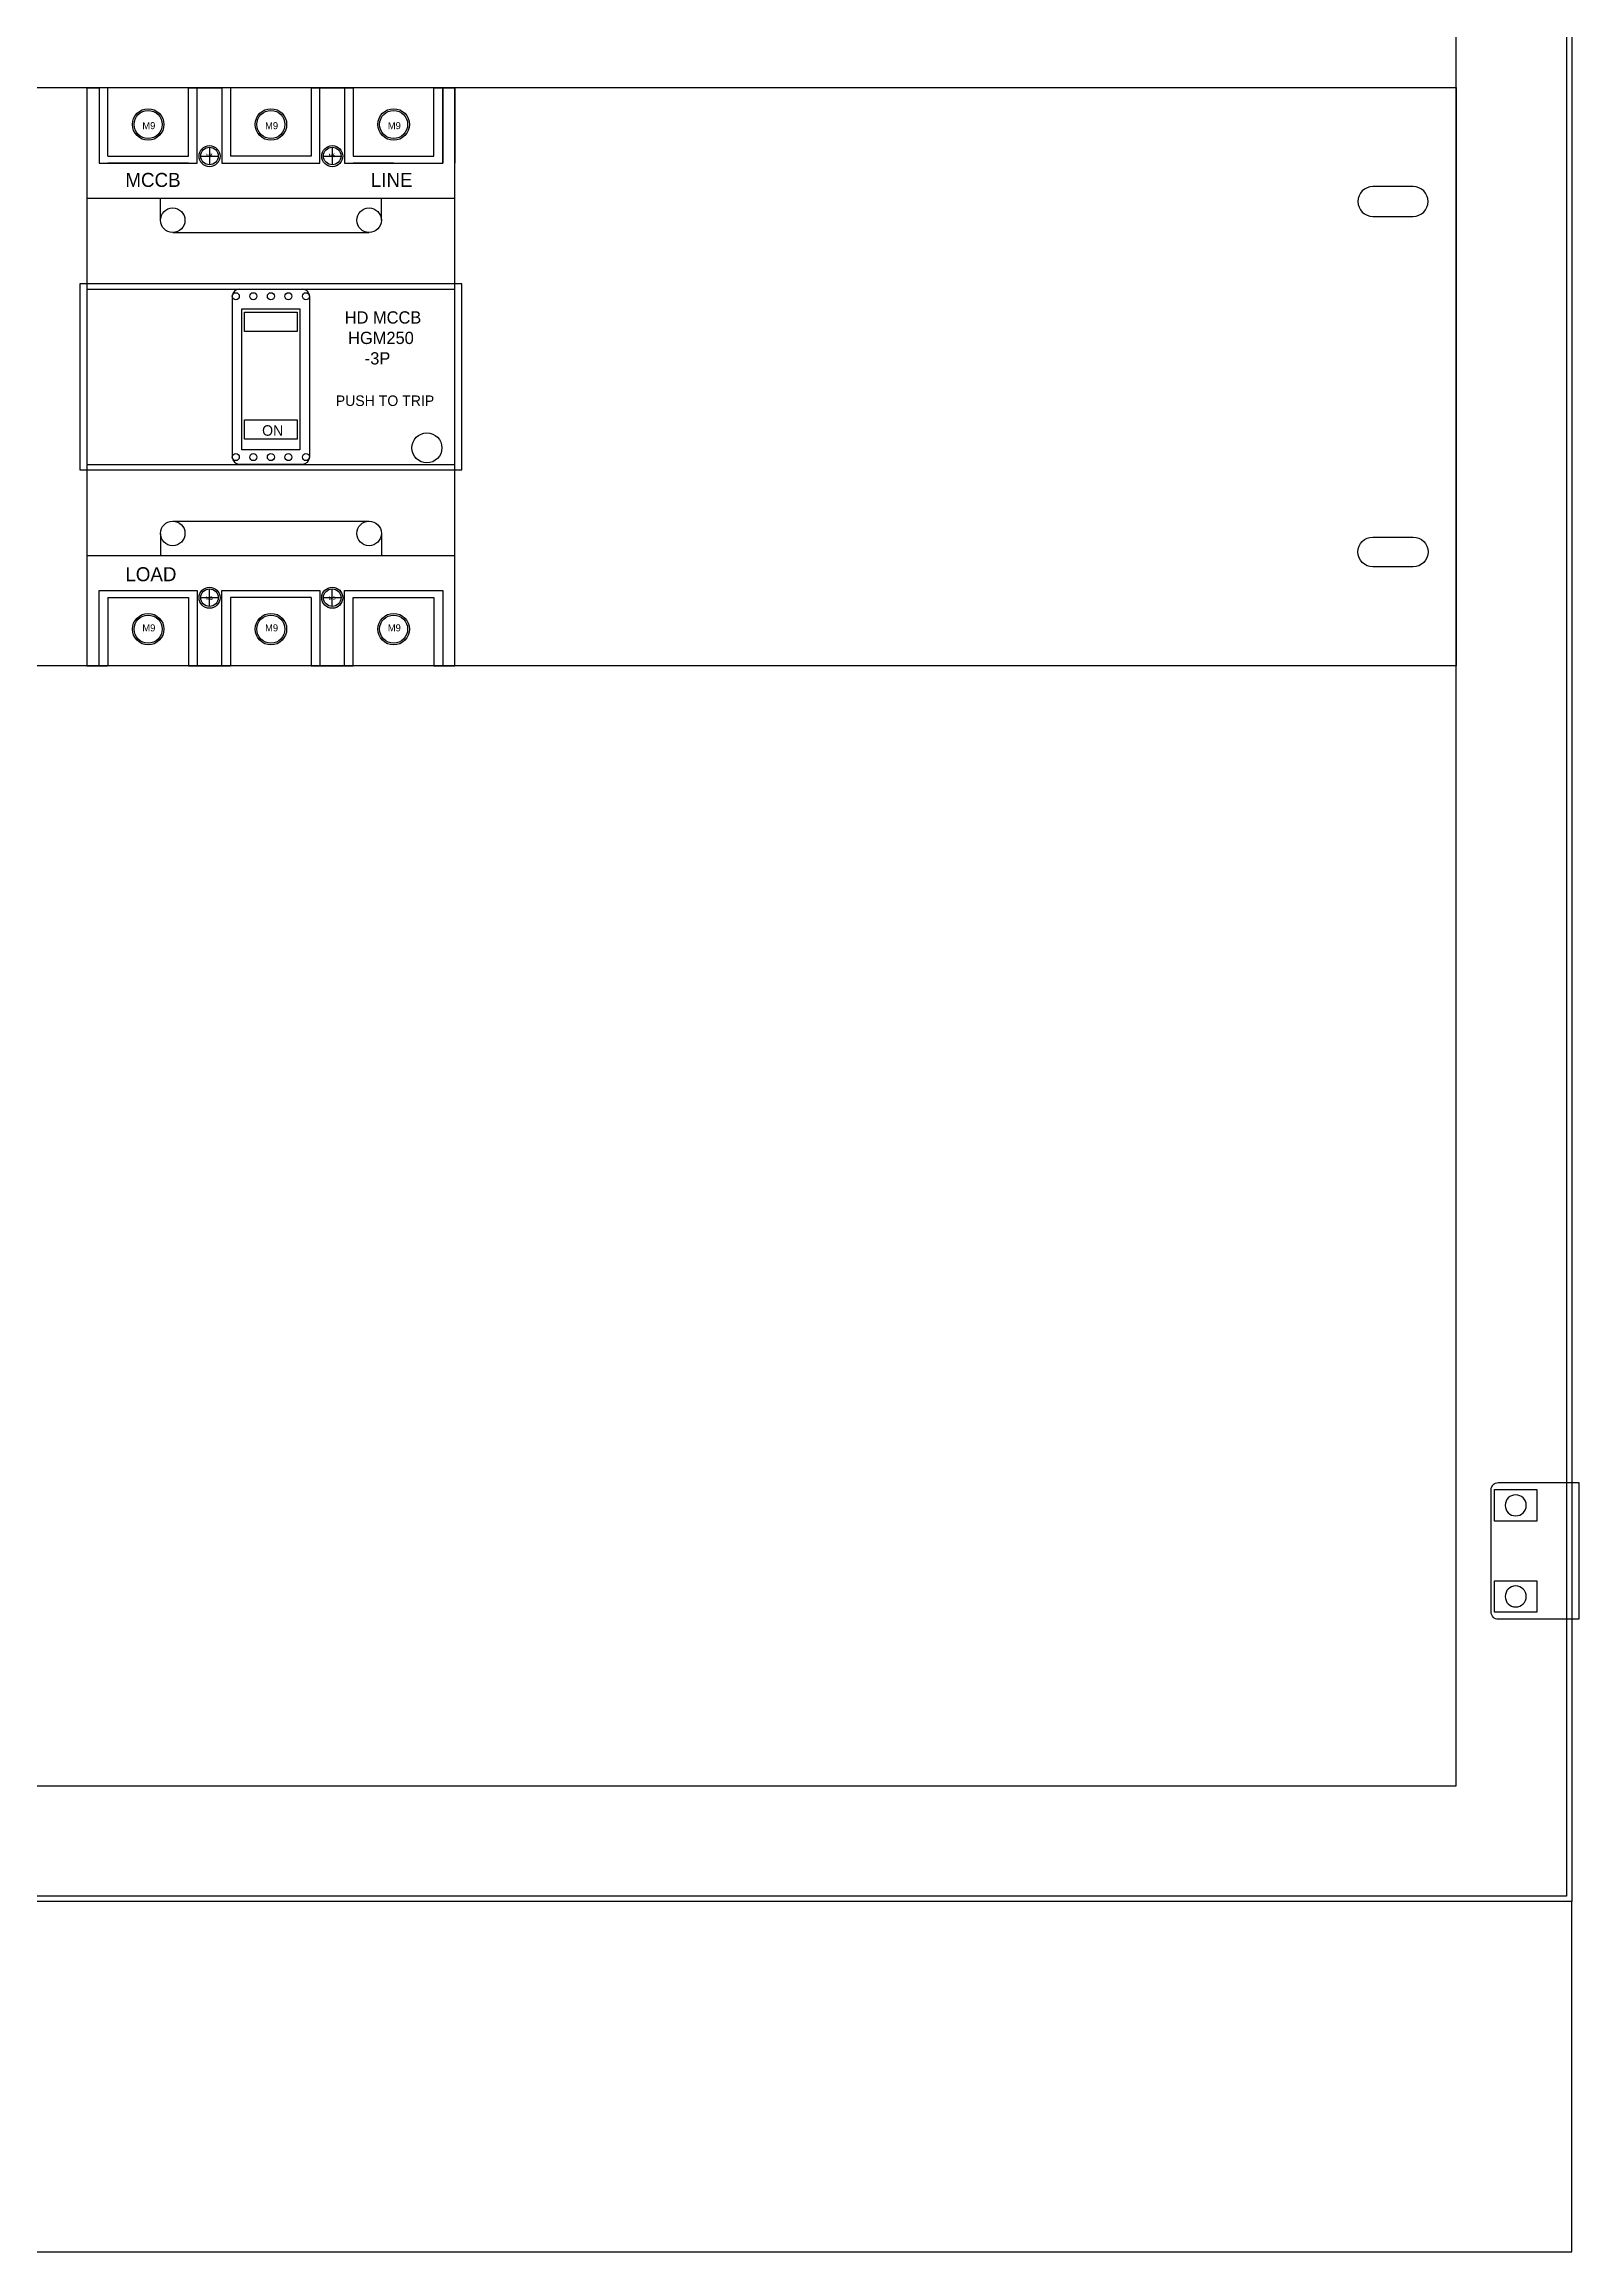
# Model space of a CAD drawing. Header units: millimetres. Extents: x 0 to 6523, y 0 to 4612.
# Drawn here: x 2729 to 3166, y 1990 to 2620 of the extents above; entities that cross this region are included whole.
import ezdxf

# ---------------------------------------------------------------- set-up
doc = ezdxf.new("R2010")
doc.units = ezdxf.units.MM
doc.layers.add('CNC', color=7, linetype='Continuous')

# ---------------------------------------------------------------- blocks, each defined once
blk = doc.blocks.new('HYUNDAI MCCB HGM250-3P')
for p, q in [((-22895.42, 7472.37), (-22891.92, 7472.37)), ((-22895.42, 7472.37), (-22891.92, 7472.37)), ((-22863.92, 7472.37), (-22856.92, 7472.37)), ((-22863.92, 7472.37), (-22856.92, 7472.37)), ((-22863.92, 7472.37), (-22856.92, 7472.37)), ((-22863.92, 7472.37), (-22856.92, 7472.37)), ((-22793.92, 7472.37), (-22790.42, 7472.37)), ((-22895.42, 7440.87), (-22790.42, 7440.87)), ((-22874.42, 7434.55), (-22874.42, 7440.87)), ((-22811.42, 7434.55), (-22811.42, 7440.87)), ((-22870.92, 7431.05), (-22814.92, 7431.05)), ((-22895.42, 7414.87), (-22853.92, 7414.87)), ((-22853.92, 7414.87), (-22790.42, 7414.87)), ((-22851.92, 7414.87), (-22833.92, 7414.87)), ((-22853.92, 7412.87), (-22853.92, 7366.96)), ((-22831.92, 7412.87), (-22831.92, 7366.96)), ((-22895.42, 7364.87), (-22853.92, 7364.87)), ((-22853.92, 7364.87), (-22790.42, 7364.87)), ((-22851.92, 7364.96), (-22833.92, 7364.96)), ((-22874.42, 7345.19), (-22874.42, 7338.87)), ((-22870.92, 7348.69), (-22814.92, 7348.69)), ((-22811.42, 7345.19), (-22811.42, 7338.87)), ((-22895.42, 7338.87), (-22790.42, 7338.87)), ((-22895.42, 7307.37), (-22891.92, 7307.37)), ((-22895.42, 7307.37), (-22889.5, 7307.37)), ((-22863.92, 7307.37), (-22856.92, 7307.37)), ((-22863.92, 7307.37), (-22856.92, 7307.37)), ((-22863.92, 7307.37), (-22856.92, 7307.37)), ((-22863.92, 7307.37), (-22854.42, 7307.37)), ((-22831.42, 7307.37), (-22819.42, 7307.37)), ((-22828.92, 7307.37), (-22821.92, 7307.37)), ((-22828.92, 7307.37), (-22821.92, 7307.37)), ((-22828.92, 7307.37), (-22821.92, 7307.37)), ((-22796.42, 7307.37), (-22790.42, 7307.37))]:
    blk.add_line(p, q)
at = {"color": 1}
for p, q in [((-22891.92, 7472.37), (-22891.92, 7450.87)), ((-22889.42, 7452.87), (-22889.42, 7472.33)), ((-22866.42, 7452.87), (-22866.42, 7472.37)), ((-22863.92, 7450.87), (-22863.92, 7472.37)), ((-22889.42, 7452.87), (-22866.42, 7452.87)), ((-22891.92, 7450.87), (-22863.92, 7450.87)), ((-22891.92, 7328.87), (-22863.92, 7328.87)), ((-22891.92, 7307.37), (-22891.92, 7328.87)), ((-22889.42, 7326.87), (-22889.42, 7307.4)), ((-22889.42, 7326.87), (-22866.42, 7326.87)), ((-22866.42, 7326.87), (-22866.42, 7307.37)), ((-22863.92, 7328.87), (-22863.92, 7307.37))]:
    blk.add_line(p, q, dxfattribs=at)
at = {"color": 0}
for p, q in [((-22889.42, 7472.33), (-22891.92, 7472.33)), ((-22889.42, 7452.87), (-22889.42, 7472.33)), ((-22866.42, 7472.37), (-22863.92, 7472.37)), ((-22863.92, 7472.37), (-22856.92, 7472.37)), ((-22854.42, 7472.37), (-22856.92, 7472.37)), ((-22831.42, 7472.37), (-22819.42, 7472.33)), ((-22828.92, 7472.37), (-22821.92, 7472.37)), ((-22826.42, 7472.37), (-22824.42, 7472.37)), ((-22793.92, 7472.37), (-22796.42, 7472.37)), ((-22796.42, 7472.37), (-22790.42, 7472.37)), ((-22793.92, 7472.37), (-22793.92, 7450.87)), ((-22790.42, 7472.37), (-22790.42, 7461.87)), ((-22790.42, 7461.87), (-22790.42, 7450.87)), ((-22790.42, 7389.87), (-22790.42, 7452.87)), ((-22866.42, 7450.87), (-22889.42, 7450.87)), ((-22807.92, 7450.87), (-22819.42, 7450.87)), ((-22889.42, 7326.87), (-22889.42, 7307.4)), ((-22790.42, 7317.87), (-22790.42, 7328.87)), ((-22790.42, 7307.37), (-22790.42, 7317.87)), ((-22866.42, 7307.37), (-22863.92, 7307.37)), ((-22826.42, 7307.37), (-22824.42, 7307.37))]:
    blk.add_line(p, q, dxfattribs=at)
at = {"color": 2}
for p, q in [((-22856.92, 7472.37), (-22856.92, 7450.87)), ((-22854.42, 7472.37), (-22854.42, 7452.87)), ((-22831.42, 7472.37), (-22831.42, 7452.87)), ((-22828.92, 7450.87), (-22828.92, 7472.37)), ((-22831.42, 7452.87), (-22854.42, 7452.87)), ((-22856.92, 7450.87), (-22828.92, 7450.87)), ((-22856.92, 7328.87), (-22828.92, 7328.87)), ((-22856.92, 7307.37), (-22856.92, 7328.87)), ((-22831.42, 7326.87), (-22854.42, 7326.87)), ((-22854.42, 7326.87), (-22854.42, 7307.37)), ((-22831.42, 7326.87), (-22831.42, 7307.37)), ((-22828.92, 7328.87), (-22828.92, 7307.37))]:
    blk.add_line(p, q, dxfattribs=at)
at = {"color": 8}
for p, q in [((-22826.42, 7472.37), (-22824.42, 7472.37)), ((-22826.42, 7307.37), (-22824.42, 7307.37))]:
    blk.add_line(p, q, dxfattribs=at)
at = {"color": 5}
for p, q in [((-22821.92, 7472.37), (-22821.92, 7450.87)), ((-22819.42, 7472.37), (-22819.42, 7452.87)), ((-22796.42, 7452.87), (-22796.42, 7472.37)), ((-22793.92, 7450.87), (-22793.92, 7472.37)), ((-22819.42, 7452.87), (-22796.42, 7452.87)), ((-22821.92, 7450.87), (-22793.92, 7450.87)), ((-22821.92, 7328.87), (-22793.92, 7328.87)), ((-22821.92, 7307.37), (-22821.92, 7328.87)), ((-22819.42, 7326.87), (-22796.42, 7326.87)), ((-22819.42, 7307.37), (-22819.42, 7326.87)), ((-22796.42, 7326.87), (-22796.42, 7307.37)), ((-22793.92, 7328.87), (-22793.92, 7307.37))]:
    blk.add_line(p, q, dxfattribs=at)
at = {"color": 4}
for p, q in [((-22862.92, 7452.87), (-22857.92, 7452.87)), ((-22862.92, 7452.87), (-22857.92, 7452.87)), ((-22860.42, 7455.37), (-22860.42, 7450.37)), ((-22860.42, 7455.37), (-22860.42, 7450.37)), ((-22827.92, 7452.87), (-22822.92, 7452.87)), ((-22827.92, 7452.87), (-22822.92, 7452.87)), ((-22825.42, 7455.37), (-22825.42, 7450.37)), ((-22825.42, 7455.37), (-22825.42, 7450.37)), ((-22862.92, 7326.87), (-22857.92, 7326.87)), ((-22862.92, 7326.87), (-22857.92, 7326.87)), ((-22860.42, 7324.37), (-22860.42, 7329.37)), ((-22860.42, 7324.37), (-22860.42, 7329.37)), ((-22827.92, 7326.87), (-22822.92, 7326.87)), ((-22827.92, 7326.87), (-22822.92, 7326.87)), ((-22825.42, 7324.37), (-22825.42, 7329.37)), ((-22825.42, 7324.37), (-22825.42, 7329.37))]:
    blk.add_line(p, q, dxfattribs=at)
at = {"lineweight": 30}
for points in [[(-22891.92, 7472.37), (-22895.42, 7472.37), (-22895.42, 7307.37), (-22891.92, 7307.37)], [(-22856.92, 7472.37), (-22863.92, 7472.37)], [(-22863.92, 7472.37), (-22856.92, 7472.37)], [(-22793.92, 7307.37), (-22790.42, 7307.37), (-22790.42, 7472.37), (-22793.92, 7472.37)], [(-22856.92, 7307.37), (-22863.92, 7307.37)], [(-22863.92, 7307.37), (-22856.92, 7307.37)], [(-22821.92, 7307.37), (-22828.92, 7307.37)], [(-22828.92, 7307.37), (-22821.92, 7307.37)]]:
    blk.add_lwpolyline(points, dxfattribs=at)
at = {"color": 4}
blk.add_lwpolyline([(-22897.42, 7363.37), (-22788.42, 7363.37), (-22788.42, 7416.37), (-22897.42, 7416.37)], close=True, dxfattribs=at)
for points in [[(-22851.17, 7409.31), (-22834.67, 7409.31), (-22834.67, 7369.05), (-22851.17, 7369.05)], [(-22850.42, 7408.3), (-22835.42, 7408.3), (-22835.42, 7402.8), (-22850.42, 7402.8)], [(-22850.42, 7377.55), (-22835.42, 7377.55), (-22835.42, 7372.05), (-22850.42, 7372.05)]]:
    blk.add_lwpolyline(points, close=True)
at = {"color": 1}
for centre in [(-22877.92, 7461.87), (-22877.92, 7317.87)]:
    blk.add_circle(centre, 4.5, dxfattribs=at)
for centre, radius in [((-22877.92, 7461.87), 4), ((-22842.92, 7461.87), 4), ((-22807.92, 7461.87), 4), ((-22870.92, 7434.55), 3.5), ((-22814.92, 7434.55), 3.5), ((-22852.92, 7412.87), 1), ((-22847.92, 7412.87), 1), ((-22842.92, 7412.87), 1), ((-22837.92, 7412.87), 1), ((-22832.92, 7412.87), 1), ((-22798.42, 7369.59), 4.28), ((-22852.92, 7366.96), 1), ((-22847.92, 7366.96), 1), ((-22842.92, 7366.96), 1), ((-22837.92, 7366.96), 1), ((-22832.92, 7366.96), 1), ((-22870.92, 7345.19), 3.5), ((-22814.92, 7345.19), 3.5), ((-22877.92, 7317.87), 4), ((-22842.92, 7317.87), 4), ((-22807.92, 7317.87), 4)]:
    blk.add_circle(centre, radius)
at = {"color": 2}
for centre in [(-22842.92, 7461.87), (-22842.92, 7317.87)]:
    blk.add_circle(centre, 4.5, dxfattribs=at)
at = {"color": 5}
for centre in [(-22807.92, 7461.87), (-22807.92, 7317.87)]:
    blk.add_circle(centre, 4.5, dxfattribs=at)
at = {"color": 4}
for centre in [(-22860.42, 7452.87), (-22860.42, 7452.87), (-22825.42, 7452.87), (-22825.42, 7452.87), (-22860.42, 7326.87), (-22860.42, 7326.87), (-22825.42, 7326.87), (-22825.42, 7326.87)]:
    blk.add_circle(centre, 2.5, dxfattribs=at)
for centre, start, end in [((-22851.92, 7412.87), 90, 180), ((-22833.92, 7412.87), 0, 90), ((-22851.92, 7366.96), 180, 270), ((-22833.92, 7366.96), 270, 0)]:
    blk.add_arc(centre, 2, start, end)
for s, width, insert, char_height, attachment_point in [('M9', 4.4376, (-22879.58, 7460.5), 2, 7), ('M9', 4.4376, (-22844.58, 7460.5), 2, 7), ('M9', 4.4376, (-22809.58, 7460.5), 2, 7), ('MCCB', 14.0775, (-22884.42, 7448.05), 4, 1), ('LINE', 14.0775, (-22814.42, 7448.05), 4, 1), ('\\pi8.285;{\\C1;HD MCCB\\P\\pi9.259;HGM250\\P\\pi9.915;^I-3P}', 37.6867, (-22830.15, 7408.56), 3.5, 1), ('PUSH TO TRIP', 32.2145, (-22824.42, 7384.55), 3, 1), ('ON', 7.2418, (-22845.42, 7376.05), 3, 1), ('LOAD', 14.0775, (-22884.42, 7335.55), 4, 1), ('M9', 4.4376, (-22879.58, 7319.24), 2, 1), ('M9', 4.4376, (-22844.58, 7319.24), 2, 1), ('M9', 4.4376, (-22809.58, 7319.24), 2, 1)]:
    blk.add_mtext_dynamic_manual_height_columns(s, width=width, gutter_width=1, heights=[0], dxfattribs=dict(insert=insert, char_height=char_height, attachment_point=attachment_point))
at = {"color": 4, "char_height": 1}
for s, insert, attachment_point in [('M4', (-22861.42, 7453.55), 1), ('M5', (-22861.42, 7453.55), 1), ('M5', (-22861.42, 7453.55), 1), ('M5', (-22826.42, 7453.55), 1), ('M5', (-22826.42, 7453.55), 1), ('M5', (-22861.42, 7326.19), 7), ('M5', (-22861.42, 7326.19), 7), ('M4', (-22861.42, 7326.19), 7), ('M5', (-22826.42, 7326.19), 7), ('M5', (-22826.42, 7326.19), 7)]:
    blk.add_mtext_dynamic_manual_height_columns(s, width=4.4376, gutter_width=1, heights=[0], dxfattribs=dict(at, insert=insert, attachment_point=attachment_point))
blk = doc.blocks.new('HL044-1')
at = {"color": 1}
blk.add_lwpolyline([(2, 0), (25, 0), (25, 39), (2, 39, 0.414214), (0, 37), (0, 2, 0.414214)], format="xyb", close=True, dxfattribs=at)
for centre in [(7, 32.5), (7, 6.5)]:
    blk.add_circle(centre, 3, dxfattribs=at)
blk = doc.blocks.new('ovan8.5x20')
at = {"layer": 'CNC', "color": 2, "lineweight": -3}
for p, q in [((5.75, 4.25), (-5.75, 4.25)), ((-5.75, -4.25), (5.75, -4.25))]:
    blk.add_line(p, q, dxfattribs=at)
for centre, start, end in [((-5.75, 0), 90, 270), ((5.75, 0), 270, 90)]:
    blk.add_arc(centre, 4.25, start, end, dxfattribs=at)

msp = doc.modelspace()

# ---------------------------------------------------------------- linework, layer by layer
at = {"color": 7}
for points in [[(3164.36, 2090.08), (2164.36, 2090.08), (2164.36, 4190.08), (3164.36, 4190.08)], [(3162.86, 2091.58), (2165.86, 2091.58), (2165.86, 4188.58), (3162.86, 4188.58)], [(3164.36, 2090.08), (2164.36, 2090.08), (2164.36, 1990.08), (3164.36, 1990.08)]]:
    msp.add_lwpolyline(points, close=True, dxfattribs=at)
at = {"color": 46}
for points in [[(2197.36, 2123.08), (3131.36, 2123.08), (3131.36, 4157.08), (2197.36, 4157.08)], [(2197.36, 2607.62), (3131.36, 2607.62), (3131.36, 2442.62), (2197.36, 2442.62)]]:
    msp.add_lwpolyline(points, close=True, dxfattribs=at)
at = {"color": 2}
for points in [[(3142.36, 2207.58), (3154.36, 2207.58), (3154.36, 2198.58), (3142.36, 2198.58)], [(3142.36, 2181.58), (3154.36, 2181.58), (3154.36, 2172.58), (3142.36, 2172.58)]]:
    msp.add_lwpolyline(points, close=True, dxfattribs=at)
at = {"color": 2, "ltscale": 3}
for centre in [(2775.86, 2588.05), (2810.86, 2588.05), (2775.86, 2462.05), (2810.86, 2462.05)]:
    msp.add_circle(centre, 3, dxfattribs=at)

# ---------------------------------------------------------------- block references
at = {"color": 0}
msp.add_blockref('HYUNDAI MCCB HGM250-3P', (25636.28, -4864.78), dxfattribs=at)
at = {"color": 7, "xscale": -1, "rotation": 180}
msp.add_blockref('HL044-1', (3141.36, 2209.58), dxfattribs=at)
at = {"layer": 'CNC', "lineweight": -3}
msp.add_blockref('ovan8.5x20', (3113.36, 2575.12), dxfattribs=at)
at = {"layer": 'CNC', "lineweight": -3, "xscale": -1, "rotation": 180}
msp.add_blockref('ovan8.5x20', (3113.36, 2475.12), dxfattribs=at)

doc.saveas('drawing.dxf')
